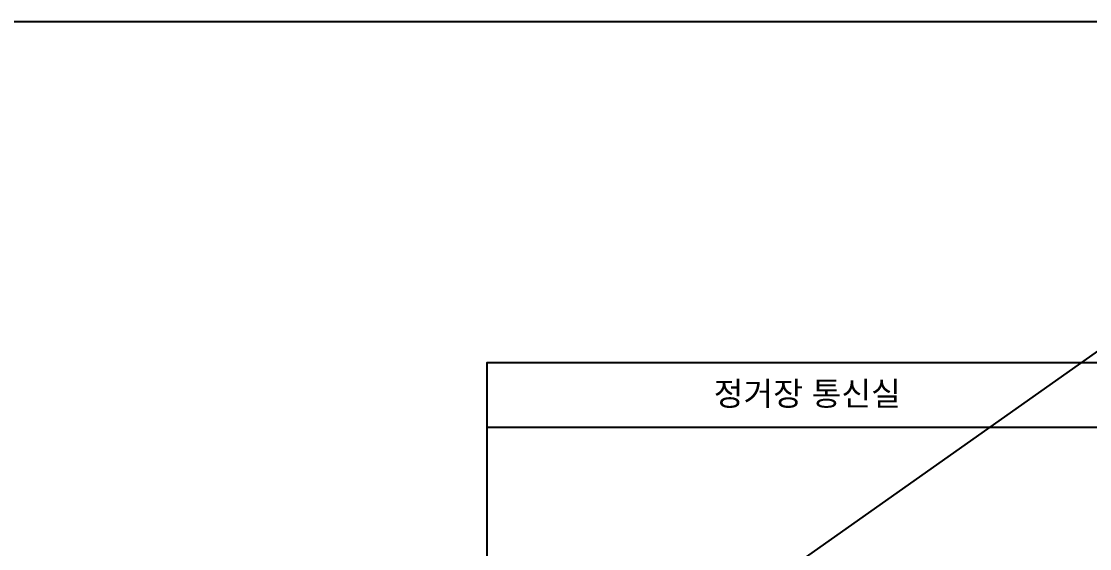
# Model space of a CAD drawing. Header units: millimetres. Extents: x 4 to 3929, y -454 to 587.
# Drawn here: x 435.8 to 661, y 475.8 to 587.1 of the extents above; entities that cross this region are included whole.
import ezdxf

# ---------------------------------------------------------------- set-up
doc = ezdxf.new("R2010")
doc.units = ezdxf.units.MM
doc.header["$LTSCALE"] = 10
for name, color, linetype in [('TI-RAIL-GUID', 3, 'Continuous'), ('TITBOX', 7, 'Continuous'), ('TT-LIN1', 6, 'Continuous'), ('TT-TEXT', 3, 'Continuous')]:
    doc.layers.add(name, color=color, linetype=linetype)
doc.styles.get("Standard").update_dxf_attribs({"font": 'GulimChe.ttf'})

msp = doc.modelspace()

# ---------------------------------------------------------------- linework, layer by layer
at = {"layer": 'TI-RAIL-GUID'}
msp.add_lwpolyline([(4.38, 52.5), (761.28, 587.1)], dxfattribs=at)
at = {"layer": 'TITBOX', "color": 1, "flags": 128}
msp.add_lwpolyline([(4.38, 587.1), (761.28, 587.1), (761.28, 52.5), (4.38, 52.5)], close=True, dxfattribs=at)
at = {"layer": 'TT-LIN1'}
msp.add_lwpolyline([(533.89, 120.31), (728.28, 120.31), (728.28, 515.04), (533.89, 515.04)], close=True, dxfattribs=at)
msp.add_lwpolyline([(533.89, 501.5), (669.12, 501.5), (669.12, 515.04)], dxfattribs=at)

# ---------------------------------------------------------------- texts
at = {"layer": 'TT-TEXT', "insert": (601.5, 508.27), "char_height": 5, "width": 135.2283, "attachment_point": 5}
msp.add_mtext('{\\fGulim|b0|i0|c129|p50;정거장 통신실}', dxfattribs=at)

doc.saveas('drawing.dxf')
